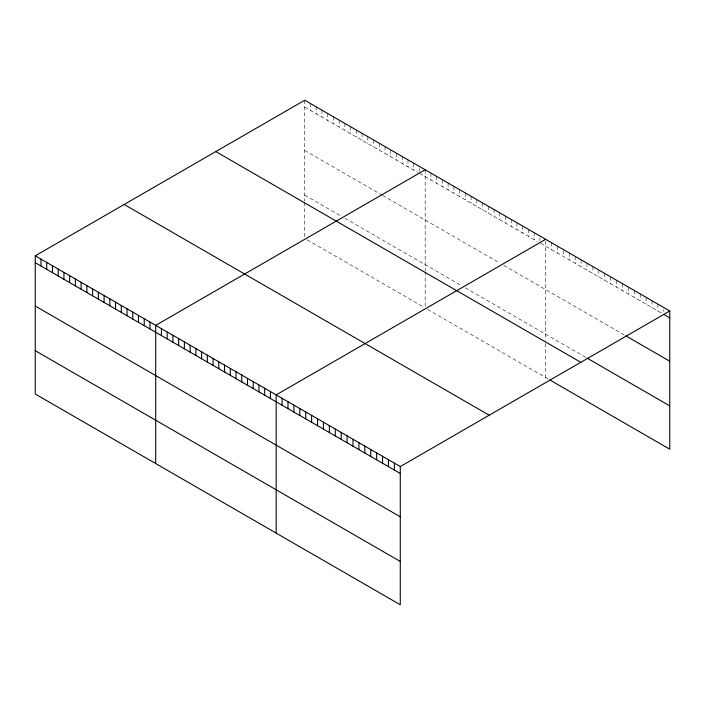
<?xml version="1.0" encoding="UTF-8"?>
<svg xmlns="http://www.w3.org/2000/svg" width="705" height="705" viewBox="0 0 705 705"><rect width="100%" height="100%" fill="white"/><g stroke="black" fill="none" stroke-linecap="round" stroke-linejoin="round"><path stroke-width="0.53" stroke-dasharray="3.52 2.64" d="M304.719 100.233L304.719 201.304M304.719 107.142L417.809 172.425M419.449 173.377L537.448 241.498M540.726 243.392L662.154 313.505M304.719 150.473L381.749 194.941M382.568 195.417L499.748 263.071M503.846 265.433L625 335.386M304.719 195.109L340.779 215.933M344.877 218.294L462.057 285.948M465.335 287.843L586.163 357.602M307.177 239.859L424.357 307.512M427.635 309.407L548.173 378.999M663.837 309.539L663.837 311.513M657.932 304.155L657.932 311.064M652.019 300.744L652.019 307.653M646.106 297.334L646.106 304.243M640.202 293.923L640.202 300.824M634.288 290.504L634.288 297.413M628.384 287.094L628.384 294.003M622.471 283.683L622.471 290.592M616.558 280.273L616.558 287.182M610.653 276.862L610.653 283.762M604.74 273.443L604.74 280.352M598.827 270.033L598.827 276.942M592.923 266.622L592.923 273.531M587.009 263.212L587.009 270.121M581.096 259.801L581.096 266.701M575.192 256.382L575.192 263.291M569.279 252.972L569.279 259.881M563.374 250.548L563.374 256.47M557.461 246.151L557.461 253.06M551.548 242.74L551.548 249.649M545.644 241.295L545.644 340.4M545.644 343.494L545.644 377.536M539.907 237.99L539.907 240.951M534.17 232.703L534.17 239.612M528.433 229.389L528.433 236.298M522.696 226.076L522.696 232.985M516.959 222.771L516.959 229.671M511.222 219.458L511.222 226.367M505.485 216.144L505.485 223.053M499.748 212.831L499.748 219.74M494.011 209.517L494.011 216.426M488.274 206.213L488.274 213.113M482.546 202.899L482.546 209.808M476.809 199.585L476.809 206.494M471.072 196.272L471.072 203.181M465.335 192.959L465.335 199.868M459.598 189.654L459.598 196.554M453.861 186.34L453.861 193.249M448.124 183.027L448.124 189.936M442.387 179.713L442.387 186.622M436.651 176.4L436.651 183.309M430.914 173.086L430.914 179.995M425.177 169.782L425.177 270.852M425.177 271.883L425.177 306.957M419.449 168.442L419.449 171.403M413.712 163.155L413.712 170.064M407.975 159.841L407.975 166.75M402.238 156.528L402.238 163.437M396.501 153.223L396.501 160.132M390.764 149.909L390.764 156.818M385.027 146.596L385.027 153.505M379.29 143.282L379.29 150.191M373.553 139.969L373.553 146.878M367.816 136.664L367.816 143.573M362.079 133.351L362.079 140.26M356.342 130.037L356.342 136.946M350.614 126.724L350.614 133.633M344.877 123.41L344.877 130.319M339.14 120.106L339.14 127.006M333.403 116.792L333.403 123.701M327.666 113.479L327.666 120.388M321.929 110.165L321.929 117.074M316.192 106.852L316.192 113.761M310.456 103.547L310.456 110.447M304.719 202.335L304.719 238.44"/><path stroke-width="1.06" d="M35.25 255.809L400.281 466.56L400.281 604.767L35.25 394.024L35.25 255.809L304.719 100.233L669.75 310.976L669.75 449.191L549.865 379.977M425.177 169.782L155.708 325.357L155.708 463.564M545.644 239.33L276.166 394.906L276.166 533.112M400.281 466.56L669.75 310.976M663.837 314.474L669.75 317.885M625.846 335.871L669.75 361.216M587.009 358.087L669.75 405.86M215.792 151.575L580.823 362.317M124.177 204.468L489.208 415.219M35.25 262.718L400.281 473.469M35.25 306.049L400.281 516.791M35.25 350.693L400.281 561.436M394.368 463.141L394.368 470.05M388.455 459.73L388.455 466.639M382.551 456.32L382.551 463.229M376.637 452.91L376.637 459.819M370.733 449.499L370.733 456.408M364.82 446.089L364.82 452.989M358.907 442.669L358.907 449.579M353.002 439.259L353.002 446.168M347.089 435.849L347.089 442.758M341.176 432.438L341.176 439.347M335.272 429.028L335.272 435.928M329.358 425.608L329.358 432.517M323.445 422.198L323.445 429.107M317.541 418.788L317.541 425.697M311.628 415.377L311.628 422.286M305.723 411.967L305.723 418.867M299.81 408.548L299.81 415.457M293.897 405.137L293.897 412.046M287.993 401.727L287.993 408.636M282.079 398.316L282.079 405.225M270.429 391.592L270.429 398.501M264.701 388.279L264.701 395.188M258.964 384.965L258.964 391.874M253.227 381.661L253.227 388.561M247.49 378.347L247.49 385.256M241.753 375.034L241.753 381.943M236.016 371.72L236.016 378.629M230.279 368.407L230.279 375.316M224.543 365.093L224.543 372.002M218.806 361.788L218.806 368.697M213.069 358.475L213.069 365.384M207.332 355.161L207.332 362.07M201.595 351.848L201.595 358.757M195.867 348.534L195.867 355.443M190.13 345.23L190.13 352.139M184.393 341.916L184.393 348.825M178.656 338.603L178.656 345.512M172.919 335.289L172.919 342.198M167.182 331.976L167.182 338.885M161.445 328.671L161.445 335.58M149.971 322.044L149.971 328.953M144.234 318.731L144.234 325.639M138.497 315.417L138.497 322.326M132.769 312.112L132.769 319.012M127.032 308.799L127.032 315.708M121.295 305.485L121.295 312.394M115.558 302.172L115.558 309.081M109.821 298.858L109.821 305.767M104.084 295.554L104.084 302.454M98.347 292.24L98.347 299.149M92.611 288.927L92.611 295.836M86.874 285.613L86.874 292.522M81.137 282.3L81.137 289.209M75.4 278.995L75.4 285.895M69.663 275.681L69.663 282.59M63.935 272.368L63.935 279.277M58.198 269.054L58.198 275.963M52.461 265.741L52.461 272.65M46.724 262.436L46.724 269.336M40.987 259.123L40.987 266.032"/></g></svg>
